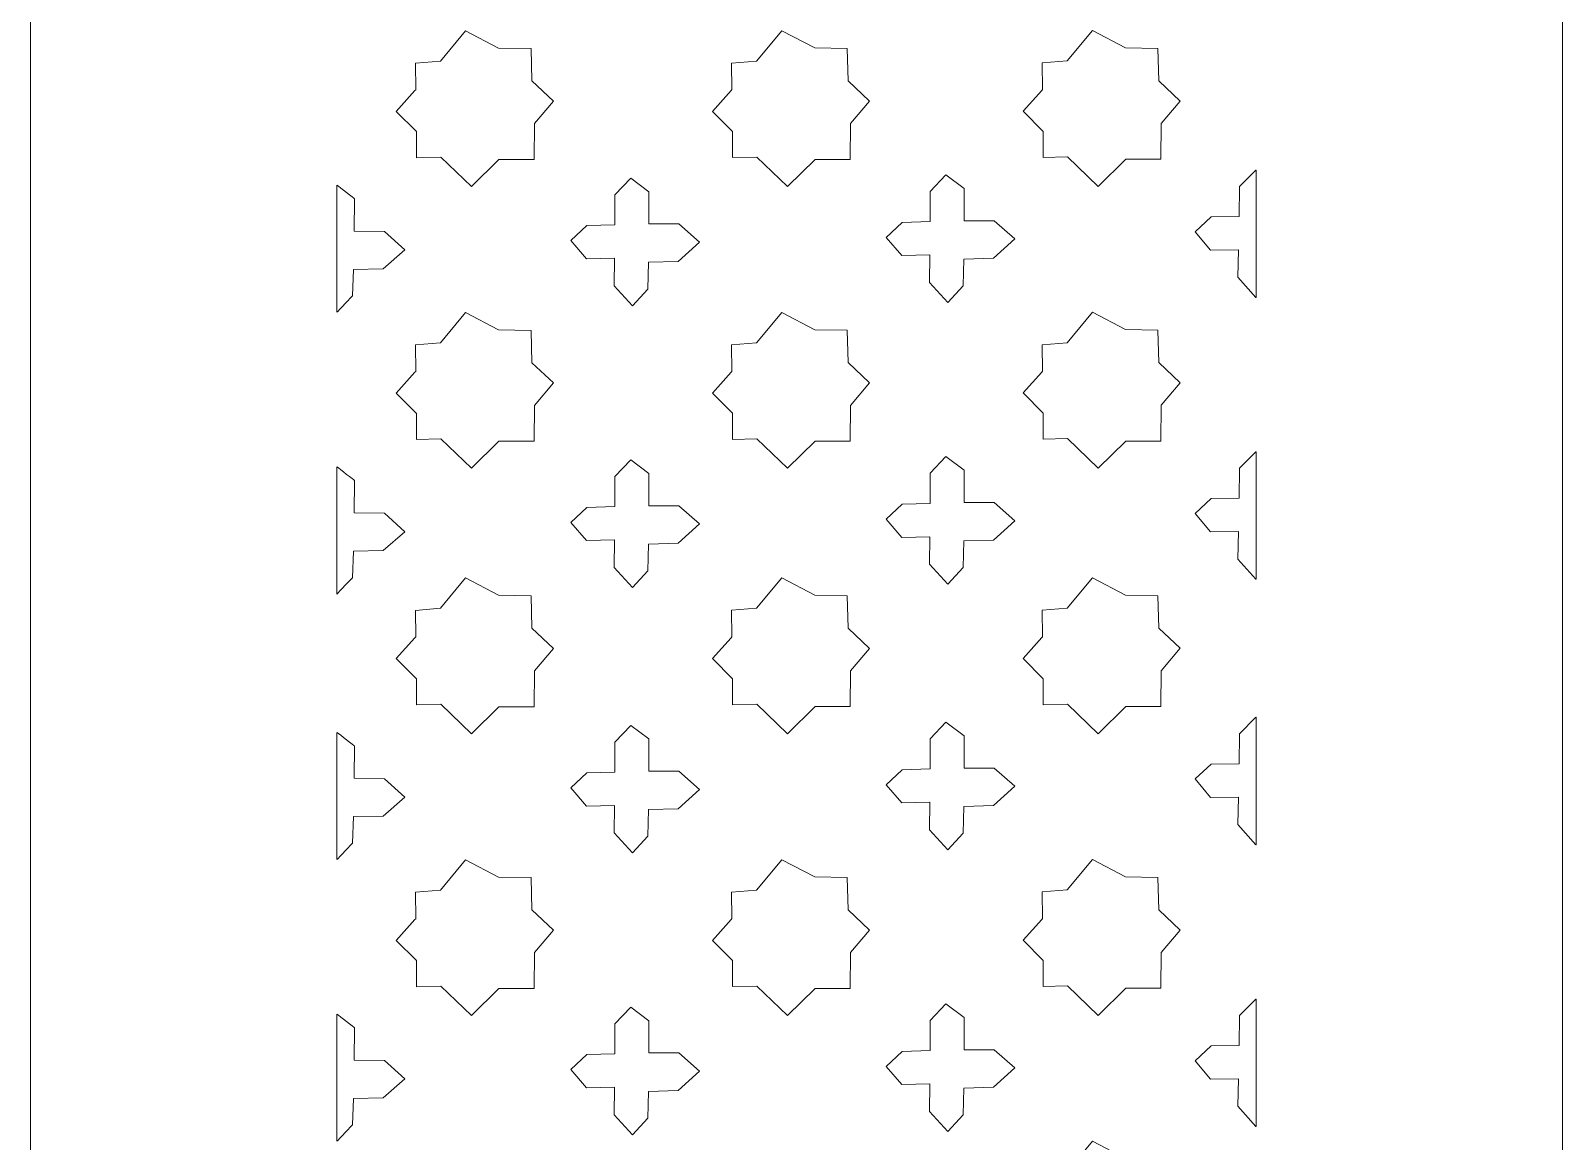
# Model space of a CAD drawing. Header units: millimetres. Extents: x -4097 to -2704, y 515 to 1715.
# Drawn here: x -3255.3 to -3055.3, y 838.1 to 983.1 of the extents above; entities that cross this region are included whole.
import ezdxf

# ---------------------------------------------------------------- set-up
doc = ezdxf.new("R2010")
doc.units = ezdxf.units.MM
doc.header["$MEASUREMENT"] = 0
doc.layers.add('Katman 1', color=7, linetype='Continuous')

msp = doc.modelspace()

# ---------------------------------------------------------------- linework, layer by layer
at = {"layer": 'Katman 1', "color": 250, "lineweight": 20}
for points in [[(-3255.2674, 534.0834), (-3255.2674, 534.0834), (-3255.2674, 1696.2782), (-3255.2674, 1696.2782)], [(-3055.2674, 1602.5761), (-3055.2674, 1602.5761), (-3055.2674, 627.7855), (-3055.2674, 627.7855)], [(-3095.2674, 948.2989), (-3095.2674, 955.7624), (-3095.2674, 961.4685), (-3095.2674, 964.9058)], [(-3215.267, 962.9585), (-3215.267, 959.1195), (-3215.267, 953.4521), (-3215.267, 946.3485)], [(-3095.2674, 911.5024), (-3095.2674, 918.966), (-3095.2674, 924.672), (-3095.2674, 928.1092)], [(-3215.267, 926.1621), (-3215.267, 922.3231), (-3215.267, 916.6556), (-3215.267, 909.5519)], [(-3095.2674, 876.8254), (-3095.2674, 884.2889), (-3095.2674, 889.995), (-3095.2674, 893.4323)], [(-3215.267, 891.4851), (-3215.267, 887.646), (-3215.267, 881.9786), (-3215.267, 874.8749)], [(-3095.2674, 840.029), (-3095.2674, 847.4925), (-3095.2674, 853.1985), (-3095.2674, 856.6357)], [(-3215.267, 854.6885), (-3215.267, 850.8494), (-3215.267, 845.1821), (-3215.267, 838.0784)]]:
    msp.add_open_spline(points, degree=3, dxfattribs=at)
for points, knots in [([(-3201.7243, 966.628), (-3201.7243, 966.628), (-3204.9032, 966.5428), (-3204.9032, 966.5428), (-3204.9032, 966.5428), (-3204.9032, 969.9513), (-3204.9032, 969.9513), (-3204.9032, 969.9513), (-3207.521, 972.593), (-3207.521, 972.593), (-3207.521, 972.593), (-3205.0902, 975.3198), (-3205.0902, 975.3198), (-3205.0902, 975.3198), (-3204.9843, 975.4267), (-3204.9843, 975.4267), (-3204.9843, 975.4267), (-3205.0264, 978.8985), (-3205.0264, 978.8985), (-3205.0264, 978.8985), (-3201.7521, 979.1638), (-3201.7521, 979.1638), (-3201.7521, 979.1638), (-3198.4692, 983.128), (-3198.4692, 983.128), (-3198.4692, 983.128), (-3194.1681, 980.8664), (-3194.1681, 980.8664), (-3194.1681, 980.8664), (-3189.9223, 980.791), (-3189.9223, 980.791), (-3189.9223, 980.791), (-3189.8119, 976.5695), (-3189.8119, 976.5695), (-3189.8119, 976.5695), (-3186.9997, 973.931), (-3186.9997, 973.931), (-3186.9997, 973.931), (-3189.4812, 970.9909), (-3189.4812, 970.9909), (-3189.4812, 970.9909), (-3189.5363, 966.317), (-3189.5363, 966.317), (-3189.5363, 966.317), (-3194.1131, 966.317), (-3194.1131, 966.317), (-3194.1131, 966.317), (-3197.6972, 962.7739), (-3197.6972, 962.7739), (-3197.6972, 962.7739), (-3201.7243, 966.628), (-3201.7243, 966.628)], [0, 0, 0, 0, 0.05882353, 0.05882353, 0.05882353, 0.11764706, 0.11764706, 0.11764706, 0.17647059, 0.17647059, 0.17647059, 0.23529412, 0.23529412, 0.23529412, 0.29411765, 0.29411765, 0.29411765, 0.35294118, 0.35294118, 0.35294118, 0.41176471, 0.41176471, 0.41176471, 0.47058824, 0.47058824, 0.47058824, 0.52941176, 0.52941176, 0.52941176, 0.58823529, 0.58823529, 0.58823529, 0.64705882, 0.64705882, 0.64705882, 0.70588235, 0.70588235, 0.70588235, 0.76470588, 0.76470588, 0.76470588, 0.82352941, 0.82352941, 0.82352941, 0.88235294, 0.88235294, 0.88235294, 0.94117647, 0.94117647, 0.94117647, 1, 1, 1, 1]), ([(-3160.4484, 966.6333), (-3160.4484, 966.6333), (-3163.6273, 966.5481), (-3163.6273, 966.5481), (-3163.6273, 966.5481), (-3163.6273, 969.9567), (-3163.6273, 969.9567), (-3163.6273, 969.9567), (-3166.2451, 972.5983), (-3166.2451, 972.5983), (-3166.2451, 972.5983), (-3163.8142, 975.325), (-3163.8142, 975.325), (-3163.8142, 975.325), (-3163.7085, 975.432), (-3163.7085, 975.432), (-3163.7085, 975.432), (-3163.7503, 978.9039), (-3163.7503, 978.9039), (-3163.7503, 978.9039), (-3160.4763, 979.1692), (-3160.4763, 979.1692), (-3160.4763, 979.1692), (-3157.1932, 983.1334), (-3157.1932, 983.1334), (-3157.1932, 983.1334), (-3152.8922, 980.8718), (-3152.8922, 980.8718), (-3152.8922, 980.8718), (-3148.6464, 980.7963), (-3148.6464, 980.7963), (-3148.6464, 980.7963), (-3148.536, 976.5747), (-3148.536, 976.5747), (-3148.536, 976.5747), (-3145.7238, 973.9364), (-3145.7238, 973.9364), (-3145.7238, 973.9364), (-3148.2052, 970.9962), (-3148.2052, 970.9962), (-3148.2052, 970.9962), (-3148.2603, 966.3224), (-3148.2603, 966.3224), (-3148.2603, 966.3224), (-3152.8371, 966.3224), (-3152.8371, 966.3224), (-3152.8371, 966.3224), (-3156.4214, 962.7792), (-3156.4214, 962.7792), (-3156.4214, 962.7792), (-3160.4484, 966.6333), (-3160.4484, 966.6333)], [0, 0, 0, 0, 0.05882353, 0.05882353, 0.05882353, 0.11764706, 0.11764706, 0.11764706, 0.17647059, 0.17647059, 0.17647059, 0.23529412, 0.23529412, 0.23529412, 0.29411765, 0.29411765, 0.29411765, 0.35294118, 0.35294118, 0.35294118, 0.41176471, 0.41176471, 0.41176471, 0.47058824, 0.47058824, 0.47058824, 0.52941176, 0.52941176, 0.52941176, 0.58823529, 0.58823529, 0.58823529, 0.64705882, 0.64705882, 0.64705882, 0.70588235, 0.70588235, 0.70588235, 0.76470588, 0.76470588, 0.76470588, 0.82352941, 0.82352941, 0.82352941, 0.88235294, 0.88235294, 0.88235294, 0.94117647, 0.94117647, 0.94117647, 1, 1, 1, 1]), ([(-3119.8857, 966.645), (-3119.8857, 966.645), (-3123.0646, 966.5597), (-3123.0646, 966.5597), (-3123.0646, 966.5597), (-3123.0646, 969.9684), (-3123.0646, 969.9684), (-3123.0646, 969.9684), (-3125.6824, 972.6099), (-3125.6824, 972.6099), (-3125.6824, 972.6099), (-3123.2516, 975.3367), (-3123.2516, 975.3367), (-3123.2516, 975.3367), (-3123.1457, 975.4436), (-3123.1457, 975.4436), (-3123.1457, 975.4436), (-3123.1877, 978.9156), (-3123.1877, 978.9156), (-3123.1877, 978.9156), (-3119.9137, 979.1808), (-3119.9137, 979.1808), (-3119.9137, 979.1808), (-3116.6307, 983.1449), (-3116.6307, 983.1449), (-3116.6307, 983.1449), (-3112.3295, 980.8834), (-3112.3295, 980.8834), (-3112.3295, 980.8834), (-3108.0836, 980.808), (-3108.0836, 980.808), (-3108.0836, 980.808), (-3107.9734, 976.5864), (-3107.9734, 976.5864), (-3107.9734, 976.5864), (-3105.1611, 973.948), (-3105.1611, 973.948), (-3105.1611, 973.948), (-3107.6425, 971.0079), (-3107.6425, 971.0079), (-3107.6425, 971.0079), (-3107.6977, 966.334), (-3107.6977, 966.334), (-3107.6977, 966.334), (-3112.2746, 966.334), (-3112.2746, 966.334), (-3112.2746, 966.334), (-3115.8586, 962.7909), (-3115.8586, 962.7909), (-3115.8586, 962.7909), (-3119.8857, 966.645), (-3119.8857, 966.645)], [0, 0, 0, 0, 0.05882353, 0.05882353, 0.05882353, 0.11764706, 0.11764706, 0.11764706, 0.17647059, 0.17647059, 0.17647059, 0.23529412, 0.23529412, 0.23529412, 0.29411765, 0.29411765, 0.29411765, 0.35294118, 0.35294118, 0.35294118, 0.41176471, 0.41176471, 0.41176471, 0.47058824, 0.47058824, 0.47058824, 0.52941176, 0.52941176, 0.52941176, 0.58823529, 0.58823529, 0.58823529, 0.64705882, 0.64705882, 0.64705882, 0.70588235, 0.70588235, 0.70588235, 0.76470588, 0.76470588, 0.76470588, 0.82352941, 0.82352941, 0.82352941, 0.88235294, 0.88235294, 0.88235294, 0.94117647, 0.94117647, 0.94117647, 1, 1, 1, 1]), ([(-3135.4992, 947.6408), (-3135.4992, 947.6408), (-3137.9051, 950.2531), (-3137.9051, 950.2531), (-3137.9051, 950.2531), (-3137.8427, 953.8425), (-3137.8427, 953.8425), (-3137.8427, 953.8425), (-3141.5051, 953.7534), (-3141.5051, 953.7534), (-3141.5051, 953.7534), (-3143.5465, 956.1309), (-3143.5465, 956.1309), (-3143.5465, 956.1309), (-3141.4725, 958.0901), (-3141.4725, 958.0901), (-3141.4725, 958.0901), (-3137.8222, 958.1989), (-3137.8222, 958.1989), (-3137.8222, 958.1989), (-3137.8222, 962.1173), (-3137.8222, 962.1173), (-3137.8222, 962.1173), (-3135.7481, 964.2943), (-3135.7481, 964.2943), (-3135.7481, 964.2943), (-3133.3918, 962.5233), (-3133.3918, 962.5233), (-3133.3918, 962.5233), (-3133.3918, 958.3077), (-3133.3918, 958.3077), (-3133.3918, 958.3077), (-3129.4443, 958.3077), (-3129.4443, 958.3077), (-3129.4443, 958.3077), (-3126.7564, 955.9263), (-3126.7564, 955.9263), (-3126.7564, 955.9263), (-3129.526, 953.4096), (-3129.526, 953.4096), (-3129.526, 953.4096), (-3133.4251, 953.3008), (-3133.4251, 953.3008), (-3133.4251, 953.3008), (-3133.5081, 949.8177), (-3133.5081, 949.8177), (-3133.5081, 949.8177), (-3135.4992, 947.6408), (-3135.4992, 947.6408)], [0, 0, 0, 0, 0.0625, 0.0625, 0.0625, 0.125, 0.125, 0.125, 0.1875, 0.1875, 0.1875, 0.25, 0.25, 0.25, 0.3125, 0.3125, 0.3125, 0.375, 0.375, 0.375, 0.4375, 0.4375, 0.4375, 0.5, 0.5, 0.5, 0.5625, 0.5625, 0.5625, 0.625, 0.625, 0.625, 0.6875, 0.6875, 0.6875, 0.75, 0.75, 0.75, 0.8125, 0.8125, 0.8125, 0.875, 0.875, 0.875, 0.9375, 0.9375, 0.9375, 1, 1, 1, 1]), ([(-3095.2674, 948.2989), (-3095.2791, 948.2866), (-3095.2853, 948.28), (-3095.2853, 948.28), (-3095.2853, 948.28), (-3097.655, 950.9245), (-3097.655, 950.9245), (-3097.655, 950.9245), (-3097.5434, 954.5127), (-3097.5434, 954.5127), (-3097.5434, 954.5127), (-3101.2067, 954.4732), (-3101.2067, 954.4732), (-3101.2067, 954.4732), (-3103.2152, 956.8779), (-3103.2152, 956.8779), (-3103.2152, 956.8779), (-3101.1144, 958.8089), (-3101.1144, 958.8089), (-3101.1144, 958.8089), (-3097.463, 958.8683), (-3097.463, 958.8683), (-3097.463, 958.8683), (-3097.4091, 962.7864), (-3097.4091, 962.7864), (-3097.4091, 962.7864), (-3095.3054, 964.9351), (-3095.3054, 964.9351), (-3095.3054, 964.9351), (-3095.292, 964.9247), (-3095.2674, 964.9058)], [0, 0, 0, 0, 0.1, 0.1, 0.1, 0.2, 0.2, 0.2, 0.3, 0.3, 0.3, 0.4, 0.4, 0.4, 0.5, 0.5, 0.5, 0.6, 0.6, 0.6, 0.7, 0.7, 0.7, 0.8, 0.8, 0.8, 0.9, 0.9, 0.9, 1, 1, 1, 1]), ([(-3215.267, 962.9585), (-3214.972, 962.7306), (-3212.9715, 961.1839), (-3212.9715, 961.1839), (-3212.9715, 961.1839), (-3213.0293, 956.9688), (-3213.0293, 956.9688), (-3213.0293, 956.9688), (-3209.0822, 956.9154), (-3209.0822, 956.9154), (-3209.0822, 956.9154), (-3206.4273, 954.4977), (-3206.4273, 954.4977), (-3206.4273, 954.4977), (-3209.2312, 952.0189), (-3209.2312, 952.0189), (-3209.2312, 952.0189), (-3213.1316, 951.9627), (-3213.1316, 951.9627), (-3213.1316, 951.9627), (-3213.2624, 948.4812), (-3213.2624, 948.4812), (-3213.2624, 948.4812), (-3215.0764, 946.5515), (-3215.267, 946.3485)], [0, 0, 0, 0, 0.125, 0.125, 0.125, 0.25, 0.25, 0.25, 0.375, 0.375, 0.375, 0.5, 0.5, 0.5, 0.625, 0.625, 0.625, 0.75, 0.75, 0.75, 0.875, 0.875, 0.875, 1, 1, 1, 1]), ([(-3176.6703, 947.2179), (-3176.6703, 947.2179), (-3179.0761, 949.8302), (-3179.0761, 949.8302), (-3179.0761, 949.8302), (-3179.0138, 953.4196), (-3179.0138, 953.4196), (-3179.0138, 953.4196), (-3182.676, 953.3306), (-3182.676, 953.3306), (-3182.676, 953.3306), (-3184.7176, 955.7079), (-3184.7176, 955.7079), (-3184.7176, 955.7079), (-3182.6434, 957.6671), (-3182.6434, 957.6671), (-3182.6434, 957.6671), (-3178.9932, 957.7759), (-3178.9932, 957.7759), (-3178.9932, 957.7759), (-3178.9932, 961.6944), (-3178.9932, 961.6944), (-3178.9932, 961.6944), (-3176.9191, 963.8713), (-3176.9191, 963.8713), (-3176.9191, 963.8713), (-3174.5628, 962.1004), (-3174.5628, 962.1004), (-3174.5628, 962.1004), (-3174.5628, 957.8849), (-3174.5628, 957.8849), (-3174.5628, 957.8849), (-3170.6153, 957.8849), (-3170.6153, 957.8849), (-3170.6153, 957.8849), (-3167.9274, 955.5033), (-3167.9274, 955.5033), (-3167.9274, 955.5033), (-3170.697, 952.9868), (-3170.697, 952.9868), (-3170.697, 952.9868), (-3174.5962, 952.8779), (-3174.5962, 952.8779), (-3174.5962, 952.8779), (-3174.6792, 949.3949), (-3174.6792, 949.3949), (-3174.6792, 949.3949), (-3176.6703, 947.2179), (-3176.6703, 947.2179)], [0, 0, 0, 0, 0.0625, 0.0625, 0.0625, 0.125, 0.125, 0.125, 0.1875, 0.1875, 0.1875, 0.25, 0.25, 0.25, 0.3125, 0.3125, 0.3125, 0.375, 0.375, 0.375, 0.4375, 0.4375, 0.4375, 0.5, 0.5, 0.5, 0.5625, 0.5625, 0.5625, 0.625, 0.625, 0.625, 0.6875, 0.6875, 0.6875, 0.75, 0.75, 0.75, 0.8125, 0.8125, 0.8125, 0.875, 0.875, 0.875, 0.9375, 0.9375, 0.9375, 1, 1, 1, 1]), ([(-3201.7243, 929.8315), (-3201.7243, 929.8315), (-3204.9032, 929.7462), (-3204.9032, 929.7462), (-3204.9032, 929.7462), (-3204.9032, 933.1548), (-3204.9032, 933.1548), (-3204.9032, 933.1548), (-3207.521, 935.7965), (-3207.521, 935.7965), (-3207.521, 935.7965), (-3205.0902, 938.5234), (-3205.0902, 938.5234), (-3205.0902, 938.5234), (-3204.9843, 938.6302), (-3204.9843, 938.6302), (-3204.9843, 938.6302), (-3205.0264, 942.102), (-3205.0264, 942.102), (-3205.0264, 942.102), (-3201.7521, 942.3674), (-3201.7521, 942.3674), (-3201.7521, 942.3674), (-3198.4692, 946.3315), (-3198.4692, 946.3315), (-3198.4692, 946.3315), (-3194.1681, 944.0699), (-3194.1681, 944.0699), (-3194.1681, 944.0699), (-3189.9223, 943.9945), (-3189.9223, 943.9945), (-3189.9223, 943.9945), (-3189.8119, 939.773), (-3189.8119, 939.773), (-3189.8119, 939.773), (-3186.9997, 937.1344), (-3186.9997, 937.1344), (-3186.9997, 937.1344), (-3189.4812, 934.1945), (-3189.4812, 934.1945), (-3189.4812, 934.1945), (-3189.5363, 929.5204), (-3189.5363, 929.5204), (-3189.5363, 929.5204), (-3194.1131, 929.5204), (-3194.1131, 929.5204), (-3194.1131, 929.5204), (-3197.6972, 925.9774), (-3197.6972, 925.9774), (-3197.6972, 925.9774), (-3201.7243, 929.8315), (-3201.7243, 929.8315)], [0, 0, 0, 0, 0.05882353, 0.05882353, 0.05882353, 0.11764706, 0.11764706, 0.11764706, 0.17647059, 0.17647059, 0.17647059, 0.23529412, 0.23529412, 0.23529412, 0.29411765, 0.29411765, 0.29411765, 0.35294118, 0.35294118, 0.35294118, 0.41176471, 0.41176471, 0.41176471, 0.47058824, 0.47058824, 0.47058824, 0.52941176, 0.52941176, 0.52941176, 0.58823529, 0.58823529, 0.58823529, 0.64705882, 0.64705882, 0.64705882, 0.70588235, 0.70588235, 0.70588235, 0.76470588, 0.76470588, 0.76470588, 0.82352941, 0.82352941, 0.82352941, 0.88235294, 0.88235294, 0.88235294, 0.94117647, 0.94117647, 0.94117647, 1, 1, 1, 1]), ([(-3160.4484, 929.8368), (-3160.4484, 929.8368), (-3163.6273, 929.7515), (-3163.6273, 929.7515), (-3163.6273, 929.7515), (-3163.6273, 933.1602), (-3163.6273, 933.1602), (-3163.6273, 933.1602), (-3166.2451, 935.8018), (-3166.2451, 935.8018), (-3166.2451, 935.8018), (-3163.8142, 938.5285), (-3163.8142, 938.5285), (-3163.8142, 938.5285), (-3163.7085, 938.6355), (-3163.7085, 938.6355), (-3163.7085, 938.6355), (-3163.7503, 942.1074), (-3163.7503, 942.1074), (-3163.7503, 942.1074), (-3160.4763, 942.3728), (-3160.4763, 942.3728), (-3160.4763, 942.3728), (-3157.1932, 946.3369), (-3157.1932, 946.3369), (-3157.1932, 946.3369), (-3152.8922, 944.0753), (-3152.8922, 944.0753), (-3152.8922, 944.0753), (-3148.6464, 943.9999), (-3148.6464, 943.9999), (-3148.6464, 943.9999), (-3148.536, 939.7782), (-3148.536, 939.7782), (-3148.536, 939.7782), (-3145.7238, 937.1398), (-3145.7238, 937.1398), (-3145.7238, 937.1398), (-3148.2052, 934.1998), (-3148.2052, 934.1998), (-3148.2052, 934.1998), (-3148.2603, 929.5258), (-3148.2603, 929.5258), (-3148.2603, 929.5258), (-3152.8371, 929.5258), (-3152.8371, 929.5258), (-3152.8371, 929.5258), (-3156.4214, 925.9827), (-3156.4214, 925.9827), (-3156.4214, 925.9827), (-3160.4484, 929.8368), (-3160.4484, 929.8368)], [0, 0, 0, 0, 0.05882353, 0.05882353, 0.05882353, 0.11764706, 0.11764706, 0.11764706, 0.17647059, 0.17647059, 0.17647059, 0.23529412, 0.23529412, 0.23529412, 0.29411765, 0.29411765, 0.29411765, 0.35294118, 0.35294118, 0.35294118, 0.41176471, 0.41176471, 0.41176471, 0.47058824, 0.47058824, 0.47058824, 0.52941176, 0.52941176, 0.52941176, 0.58823529, 0.58823529, 0.58823529, 0.64705882, 0.64705882, 0.64705882, 0.70588235, 0.70588235, 0.70588235, 0.76470588, 0.76470588, 0.76470588, 0.82352941, 0.82352941, 0.82352941, 0.88235294, 0.88235294, 0.88235294, 0.94117647, 0.94117647, 0.94117647, 1, 1, 1, 1]), ([(-3119.8857, 929.8484), (-3119.8857, 929.8484), (-3123.0646, 929.7631), (-3123.0646, 929.7631), (-3123.0646, 929.7631), (-3123.0646, 933.1719), (-3123.0646, 933.1719), (-3123.0646, 933.1719), (-3125.6824, 935.8133), (-3125.6824, 935.8133), (-3125.6824, 935.8133), (-3123.2516, 938.5402), (-3123.2516, 938.5402), (-3123.2516, 938.5402), (-3123.1457, 938.6472), (-3123.1457, 938.6472), (-3123.1457, 938.6472), (-3123.1877, 942.1191), (-3123.1877, 942.1191), (-3123.1877, 942.1191), (-3119.9137, 942.3843), (-3119.9137, 942.3843), (-3119.9137, 942.3843), (-3116.6307, 946.3485), (-3116.6307, 946.3485), (-3116.6307, 946.3485), (-3112.3295, 944.0869), (-3112.3295, 944.0869), (-3112.3295, 944.0869), (-3108.0836, 944.0116), (-3108.0836, 944.0116), (-3108.0836, 944.0116), (-3107.9734, 939.7899), (-3107.9734, 939.7899), (-3107.9734, 939.7899), (-3105.1611, 937.1514), (-3105.1611, 937.1514), (-3105.1611, 937.1514), (-3107.6425, 934.2114), (-3107.6425, 934.2114), (-3107.6425, 934.2114), (-3107.6977, 929.5375), (-3107.6977, 929.5375), (-3107.6977, 929.5375), (-3112.2746, 929.5375), (-3112.2746, 929.5375), (-3112.2746, 929.5375), (-3115.8586, 925.9943), (-3115.8586, 925.9943), (-3115.8586, 925.9943), (-3119.8857, 929.8484), (-3119.8857, 929.8484)], [0, 0, 0, 0, 0.05882353, 0.05882353, 0.05882353, 0.11764706, 0.11764706, 0.11764706, 0.17647059, 0.17647059, 0.17647059, 0.23529412, 0.23529412, 0.23529412, 0.29411765, 0.29411765, 0.29411765, 0.35294118, 0.35294118, 0.35294118, 0.41176471, 0.41176471, 0.41176471, 0.47058824, 0.47058824, 0.47058824, 0.52941176, 0.52941176, 0.52941176, 0.58823529, 0.58823529, 0.58823529, 0.64705882, 0.64705882, 0.64705882, 0.70588235, 0.70588235, 0.70588235, 0.76470588, 0.76470588, 0.76470588, 0.82352941, 0.82352941, 0.82352941, 0.88235294, 0.88235294, 0.88235294, 0.94117647, 0.94117647, 0.94117647, 1, 1, 1, 1]), ([(-3095.2674, 911.5024), (-3095.2791, 911.49), (-3095.2853, 911.4834), (-3095.2853, 911.4834), (-3095.2853, 911.4834), (-3097.655, 914.1279), (-3097.655, 914.1279), (-3097.655, 914.1279), (-3097.5434, 917.7162), (-3097.5434, 917.7162), (-3097.5434, 917.7162), (-3101.2067, 917.6766), (-3101.2067, 917.6766), (-3101.2067, 917.6766), (-3103.2152, 920.0812), (-3103.2152, 920.0812), (-3103.2152, 920.0812), (-3101.1144, 922.0123), (-3101.1144, 922.0123), (-3101.1144, 922.0123), (-3097.463, 922.0718), (-3097.463, 922.0718), (-3097.463, 922.0718), (-3097.4091, 925.9898), (-3097.4091, 925.9898), (-3097.4091, 925.9898), (-3095.3054, 928.1387), (-3095.3054, 928.1387), (-3095.3054, 928.1387), (-3095.292, 928.1282), (-3095.2674, 928.1092)], [0, 0, 0, 0, 0.1, 0.1, 0.1, 0.2, 0.2, 0.2, 0.3, 0.3, 0.3, 0.4, 0.4, 0.4, 0.5, 0.5, 0.5, 0.6, 0.6, 0.6, 0.7, 0.7, 0.7, 0.8, 0.8, 0.8, 0.9, 0.9, 0.9, 1, 1, 1, 1]), ([(-3215.267, 926.1621), (-3214.972, 925.9341), (-3212.9715, 924.3874), (-3212.9715, 924.3874), (-3212.9715, 924.3874), (-3213.0293, 920.1722), (-3213.0293, 920.1722), (-3213.0293, 920.1722), (-3209.0822, 920.1188), (-3209.0822, 920.1188), (-3209.0822, 920.1188), (-3206.4273, 917.7012), (-3206.4273, 917.7012), (-3206.4273, 917.7012), (-3209.2312, 915.2224), (-3209.2312, 915.2224), (-3209.2312, 915.2224), (-3213.1316, 915.1662), (-3213.1316, 915.1662), (-3213.1316, 915.1662), (-3213.2624, 911.6846), (-3213.2624, 911.6846), (-3213.2624, 911.6846), (-3215.0764, 909.7549), (-3215.267, 909.5519)], [0, 0, 0, 0, 0.125, 0.125, 0.125, 0.25, 0.25, 0.25, 0.375, 0.375, 0.375, 0.5, 0.5, 0.5, 0.625, 0.625, 0.625, 0.75, 0.75, 0.75, 0.875, 0.875, 0.875, 1, 1, 1, 1]), ([(-3176.6703, 910.4215), (-3176.6703, 910.4215), (-3179.0761, 913.0337), (-3179.0761, 913.0337), (-3179.0761, 913.0337), (-3179.0138, 916.6232), (-3179.0138, 916.6232), (-3179.0138, 916.6232), (-3182.676, 916.5342), (-3182.676, 916.5342), (-3182.676, 916.5342), (-3184.7176, 918.9114), (-3184.7176, 918.9114), (-3184.7176, 918.9114), (-3182.6434, 920.8706), (-3182.6434, 920.8706), (-3182.6434, 920.8706), (-3178.9932, 920.9794), (-3178.9932, 920.9794), (-3178.9932, 920.9794), (-3178.9932, 924.898), (-3178.9932, 924.898), (-3178.9932, 924.898), (-3176.9191, 927.0747), (-3176.9191, 927.0747), (-3176.9191, 927.0747), (-3174.5628, 925.3038), (-3174.5628, 925.3038), (-3174.5628, 925.3038), (-3174.5628, 921.0884), (-3174.5628, 921.0884), (-3174.5628, 921.0884), (-3170.6153, 921.0884), (-3170.6153, 921.0884), (-3170.6153, 921.0884), (-3167.9274, 918.7069), (-3167.9274, 918.7069), (-3167.9274, 918.7069), (-3170.697, 916.1902), (-3170.697, 916.1902), (-3170.697, 916.1902), (-3174.5962, 916.0813), (-3174.5962, 916.0813), (-3174.5962, 916.0813), (-3174.6792, 912.5985), (-3174.6792, 912.5985), (-3174.6792, 912.5985), (-3176.6703, 910.4215), (-3176.6703, 910.4215)], [0, 0, 0, 0, 0.0625, 0.0625, 0.0625, 0.125, 0.125, 0.125, 0.1875, 0.1875, 0.1875, 0.25, 0.25, 0.25, 0.3125, 0.3125, 0.3125, 0.375, 0.375, 0.375, 0.4375, 0.4375, 0.4375, 0.5, 0.5, 0.5, 0.5625, 0.5625, 0.5625, 0.625, 0.625, 0.625, 0.6875, 0.6875, 0.6875, 0.75, 0.75, 0.75, 0.8125, 0.8125, 0.8125, 0.875, 0.875, 0.875, 0.9375, 0.9375, 0.9375, 1, 1, 1, 1]), ([(-3135.4992, 910.8444), (-3135.4992, 910.8444), (-3137.9051, 913.4565), (-3137.9051, 913.4565), (-3137.9051, 913.4565), (-3137.8427, 917.0461), (-3137.8427, 917.0461), (-3137.8427, 917.0461), (-3141.5051, 916.957), (-3141.5051, 916.957), (-3141.5051, 916.957), (-3143.5465, 919.3343), (-3143.5465, 919.3343), (-3143.5465, 919.3343), (-3141.4725, 921.2935), (-3141.4725, 921.2935), (-3141.4725, 921.2935), (-3137.8222, 921.4023), (-3137.8222, 921.4023), (-3137.8222, 921.4023), (-3137.8222, 925.3208), (-3137.8222, 925.3208), (-3137.8222, 925.3208), (-3135.7481, 927.4977), (-3135.7481, 927.4977), (-3135.7481, 927.4977), (-3133.3918, 925.7267), (-3133.3918, 925.7267), (-3133.3918, 925.7267), (-3133.3918, 921.5112), (-3133.3918, 921.5112), (-3133.3918, 921.5112), (-3129.4443, 921.5112), (-3129.4443, 921.5112), (-3129.4443, 921.5112), (-3126.7564, 919.1297), (-3126.7564, 919.1297), (-3126.7564, 919.1297), (-3129.526, 916.6131), (-3129.526, 916.6131), (-3129.526, 916.6131), (-3133.4251, 916.5043), (-3133.4251, 916.5043), (-3133.4251, 916.5043), (-3133.5081, 913.0213), (-3133.5081, 913.0213), (-3133.5081, 913.0213), (-3135.4992, 910.8444), (-3135.4992, 910.8444)], [0, 0, 0, 0, 0.0625, 0.0625, 0.0625, 0.125, 0.125, 0.125, 0.1875, 0.1875, 0.1875, 0.25, 0.25, 0.25, 0.3125, 0.3125, 0.3125, 0.375, 0.375, 0.375, 0.4375, 0.4375, 0.4375, 0.5, 0.5, 0.5, 0.5625, 0.5625, 0.5625, 0.625, 0.625, 0.625, 0.6875, 0.6875, 0.6875, 0.75, 0.75, 0.75, 0.8125, 0.8125, 0.8125, 0.875, 0.875, 0.875, 0.9375, 0.9375, 0.9375, 1, 1, 1, 1]), ([(-3201.7243, 895.1545), (-3201.7243, 895.1545), (-3204.9032, 895.0693), (-3204.9032, 895.0693), (-3204.9032, 895.0693), (-3204.9032, 898.4778), (-3204.9032, 898.4778), (-3204.9032, 898.4778), (-3207.521, 901.1195), (-3207.521, 901.1195), (-3207.521, 901.1195), (-3205.0902, 903.8463), (-3205.0902, 903.8463), (-3205.0902, 903.8463), (-3204.9843, 903.9532), (-3204.9843, 903.9532), (-3204.9843, 903.9532), (-3205.0264, 907.4251), (-3205.0264, 907.4251), (-3205.0264, 907.4251), (-3201.7521, 907.6903), (-3201.7521, 907.6903), (-3201.7521, 907.6903), (-3198.4692, 911.6545), (-3198.4692, 911.6545), (-3198.4692, 911.6545), (-3194.1681, 909.3929), (-3194.1681, 909.3929), (-3194.1681, 909.3929), (-3189.9223, 909.3175), (-3189.9223, 909.3175), (-3189.9223, 909.3175), (-3189.8119, 905.096), (-3189.8119, 905.096), (-3189.8119, 905.096), (-3186.9997, 902.4573), (-3186.9997, 902.4573), (-3186.9997, 902.4573), (-3189.4812, 899.5174), (-3189.4812, 899.5174), (-3189.4812, 899.5174), (-3189.5363, 894.8436), (-3189.5363, 894.8436), (-3189.5363, 894.8436), (-3194.1131, 894.8436), (-3194.1131, 894.8436), (-3194.1131, 894.8436), (-3197.6972, 891.3005), (-3197.6972, 891.3005), (-3197.6972, 891.3005), (-3201.7243, 895.1545), (-3201.7243, 895.1545)], [0, 0, 0, 0, 0.05882353, 0.05882353, 0.05882353, 0.11764706, 0.11764706, 0.11764706, 0.17647059, 0.17647059, 0.17647059, 0.23529412, 0.23529412, 0.23529412, 0.29411765, 0.29411765, 0.29411765, 0.35294118, 0.35294118, 0.35294118, 0.41176471, 0.41176471, 0.41176471, 0.47058824, 0.47058824, 0.47058824, 0.52941176, 0.52941176, 0.52941176, 0.58823529, 0.58823529, 0.58823529, 0.64705882, 0.64705882, 0.64705882, 0.70588235, 0.70588235, 0.70588235, 0.76470588, 0.76470588, 0.76470588, 0.82352941, 0.82352941, 0.82352941, 0.88235294, 0.88235294, 0.88235294, 0.94117647, 0.94117647, 0.94117647, 1, 1, 1, 1]), ([(-3160.4484, 895.1598), (-3160.4484, 895.1598), (-3163.6273, 895.0746), (-3163.6273, 895.0746), (-3163.6273, 895.0746), (-3163.6273, 898.4831), (-3163.6273, 898.4831), (-3163.6273, 898.4831), (-3166.2451, 901.1248), (-3166.2451, 901.1248), (-3166.2451, 901.1248), (-3163.8142, 903.8516), (-3163.8142, 903.8516), (-3163.8142, 903.8516), (-3163.7085, 903.9585), (-3163.7085, 903.9585), (-3163.7085, 903.9585), (-3163.7503, 907.4304), (-3163.7503, 907.4304), (-3163.7503, 907.4304), (-3160.4763, 907.6957), (-3160.4763, 907.6957), (-3160.4763, 907.6957), (-3157.1932, 911.6599), (-3157.1932, 911.6599), (-3157.1932, 911.6599), (-3152.8922, 909.3983), (-3152.8922, 909.3983), (-3152.8922, 909.3983), (-3148.6464, 909.3228), (-3148.6464, 909.3228), (-3148.6464, 909.3228), (-3148.536, 905.1013), (-3148.536, 905.1013), (-3148.536, 905.1013), (-3145.7238, 902.4627), (-3145.7238, 902.4627), (-3145.7238, 902.4627), (-3148.2052, 899.5227), (-3148.2052, 899.5227), (-3148.2052, 899.5227), (-3148.2603, 894.8488), (-3148.2603, 894.8488), (-3148.2603, 894.8488), (-3152.8371, 894.8488), (-3152.8371, 894.8488), (-3152.8371, 894.8488), (-3156.4214, 891.3057), (-3156.4214, 891.3057), (-3156.4214, 891.3057), (-3160.4484, 895.1598), (-3160.4484, 895.1598)], [0, 0, 0, 0, 0.05882353, 0.05882353, 0.05882353, 0.11764706, 0.11764706, 0.11764706, 0.17647059, 0.17647059, 0.17647059, 0.23529412, 0.23529412, 0.23529412, 0.29411765, 0.29411765, 0.29411765, 0.35294118, 0.35294118, 0.35294118, 0.41176471, 0.41176471, 0.41176471, 0.47058824, 0.47058824, 0.47058824, 0.52941176, 0.52941176, 0.52941176, 0.58823529, 0.58823529, 0.58823529, 0.64705882, 0.64705882, 0.64705882, 0.70588235, 0.70588235, 0.70588235, 0.76470588, 0.76470588, 0.76470588, 0.82352941, 0.82352941, 0.82352941, 0.88235294, 0.88235294, 0.88235294, 0.94117647, 0.94117647, 0.94117647, 1, 1, 1, 1]), ([(-3119.8857, 895.1715), (-3119.8857, 895.1715), (-3123.0646, 895.0862), (-3123.0646, 895.0862), (-3123.0646, 895.0862), (-3123.0646, 898.4948), (-3123.0646, 898.4948), (-3123.0646, 898.4948), (-3125.6824, 901.1364), (-3125.6824, 901.1364), (-3125.6824, 901.1364), (-3123.2516, 903.8632), (-3123.2516, 903.8632), (-3123.2516, 903.8632), (-3123.1457, 903.9701), (-3123.1457, 903.9701), (-3123.1457, 903.9701), (-3123.1877, 907.442), (-3123.1877, 907.442), (-3123.1877, 907.442), (-3119.9137, 907.7073), (-3119.9137, 907.7073), (-3119.9137, 907.7073), (-3116.6307, 911.6714), (-3116.6307, 911.6714), (-3116.6307, 911.6714), (-3112.3295, 909.4099), (-3112.3295, 909.4099), (-3112.3295, 909.4099), (-3108.0836, 909.3345), (-3108.0836, 909.3345), (-3108.0836, 909.3345), (-3107.9734, 905.1129), (-3107.9734, 905.1129), (-3107.9734, 905.1129), (-3105.1611, 902.4744), (-3105.1611, 902.4744), (-3105.1611, 902.4744), (-3107.6425, 899.5344), (-3107.6425, 899.5344), (-3107.6425, 899.5344), (-3107.6977, 894.8605), (-3107.6977, 894.8605), (-3107.6977, 894.8605), (-3112.2746, 894.8605), (-3112.2746, 894.8605), (-3112.2746, 894.8605), (-3115.8586, 891.3174), (-3115.8586, 891.3174), (-3115.8586, 891.3174), (-3119.8857, 895.1715), (-3119.8857, 895.1715)], [0, 0, 0, 0, 0.05882353, 0.05882353, 0.05882353, 0.11764706, 0.11764706, 0.11764706, 0.17647059, 0.17647059, 0.17647059, 0.23529412, 0.23529412, 0.23529412, 0.29411765, 0.29411765, 0.29411765, 0.35294118, 0.35294118, 0.35294118, 0.41176471, 0.41176471, 0.41176471, 0.47058824, 0.47058824, 0.47058824, 0.52941176, 0.52941176, 0.52941176, 0.58823529, 0.58823529, 0.58823529, 0.64705882, 0.64705882, 0.64705882, 0.70588235, 0.70588235, 0.70588235, 0.76470588, 0.76470588, 0.76470588, 0.82352941, 0.82352941, 0.82352941, 0.88235294, 0.88235294, 0.88235294, 0.94117647, 0.94117647, 0.94117647, 1, 1, 1, 1]), ([(-3176.6703, 875.7444), (-3176.6703, 875.7444), (-3179.0761, 878.3567), (-3179.0761, 878.3567), (-3179.0761, 878.3567), (-3179.0138, 881.9461), (-3179.0138, 881.9461), (-3179.0138, 881.9461), (-3182.676, 881.8571), (-3182.676, 881.8571), (-3182.676, 881.8571), (-3184.7176, 884.2344), (-3184.7176, 884.2344), (-3184.7176, 884.2344), (-3182.6434, 886.1936), (-3182.6434, 886.1936), (-3182.6434, 886.1936), (-3178.9932, 886.3023), (-3178.9932, 886.3023), (-3178.9932, 886.3023), (-3178.9932, 890.2209), (-3178.9932, 890.2209), (-3178.9932, 890.2209), (-3176.9191, 892.3978), (-3176.9191, 892.3978), (-3176.9191, 892.3978), (-3174.5628, 890.6268), (-3174.5628, 890.6268), (-3174.5628, 890.6268), (-3174.5628, 886.4113), (-3174.5628, 886.4113), (-3174.5628, 886.4113), (-3170.6153, 886.4113), (-3170.6153, 886.4113), (-3170.6153, 886.4113), (-3167.9274, 884.0298), (-3167.9274, 884.0298), (-3167.9274, 884.0298), (-3170.697, 881.5132), (-3170.697, 881.5132), (-3170.697, 881.5132), (-3174.5962, 881.4045), (-3174.5962, 881.4045), (-3174.5962, 881.4045), (-3174.6792, 877.9214), (-3174.6792, 877.9214), (-3174.6792, 877.9214), (-3176.6703, 875.7444), (-3176.6703, 875.7444)], [0, 0, 0, 0, 0.0625, 0.0625, 0.0625, 0.125, 0.125, 0.125, 0.1875, 0.1875, 0.1875, 0.25, 0.25, 0.25, 0.3125, 0.3125, 0.3125, 0.375, 0.375, 0.375, 0.4375, 0.4375, 0.4375, 0.5, 0.5, 0.5, 0.5625, 0.5625, 0.5625, 0.625, 0.625, 0.625, 0.6875, 0.6875, 0.6875, 0.75, 0.75, 0.75, 0.8125, 0.8125, 0.8125, 0.875, 0.875, 0.875, 0.9375, 0.9375, 0.9375, 1, 1, 1, 1]), ([(-3135.4992, 876.1673), (-3135.4992, 876.1673), (-3137.9051, 878.7796), (-3137.9051, 878.7796), (-3137.9051, 878.7796), (-3137.8427, 882.369), (-3137.8427, 882.369), (-3137.8427, 882.369), (-3141.5051, 882.2799), (-3141.5051, 882.2799), (-3141.5051, 882.2799), (-3143.5465, 884.6573), (-3143.5465, 884.6573), (-3143.5465, 884.6573), (-3141.4725, 886.6165), (-3141.4725, 886.6165), (-3141.4725, 886.6165), (-3137.8222, 886.7252), (-3137.8222, 886.7252), (-3137.8222, 886.7252), (-3137.8222, 890.6437), (-3137.8222, 890.6437), (-3137.8222, 890.6437), (-3135.7481, 892.8208), (-3135.7481, 892.8208), (-3135.7481, 892.8208), (-3133.3918, 891.0497), (-3133.3918, 891.0497), (-3133.3918, 891.0497), (-3133.3918, 886.8342), (-3133.3918, 886.8342), (-3133.3918, 886.8342), (-3129.4443, 886.8342), (-3129.4443, 886.8342), (-3129.4443, 886.8342), (-3126.7564, 884.4527), (-3126.7564, 884.4527), (-3126.7564, 884.4527), (-3129.526, 881.936), (-3129.526, 881.936), (-3129.526, 881.936), (-3133.4251, 881.8273), (-3133.4251, 881.8273), (-3133.4251, 881.8273), (-3133.5081, 878.3442), (-3133.5081, 878.3442), (-3133.5081, 878.3442), (-3135.4992, 876.1673), (-3135.4992, 876.1673)], [0, 0, 0, 0, 0.0625, 0.0625, 0.0625, 0.125, 0.125, 0.125, 0.1875, 0.1875, 0.1875, 0.25, 0.25, 0.25, 0.3125, 0.3125, 0.3125, 0.375, 0.375, 0.375, 0.4375, 0.4375, 0.4375, 0.5, 0.5, 0.5, 0.5625, 0.5625, 0.5625, 0.625, 0.625, 0.625, 0.6875, 0.6875, 0.6875, 0.75, 0.75, 0.75, 0.8125, 0.8125, 0.8125, 0.875, 0.875, 0.875, 0.9375, 0.9375, 0.9375, 1, 1, 1, 1]), ([(-3095.2674, 876.8254), (-3095.2791, 876.813), (-3095.2853, 876.8064), (-3095.2853, 876.8064), (-3095.2853, 876.8064), (-3097.655, 879.451), (-3097.655, 879.451), (-3097.655, 879.451), (-3097.5434, 883.0392), (-3097.5434, 883.0392), (-3097.5434, 883.0392), (-3101.2067, 882.9997), (-3101.2067, 882.9997), (-3101.2067, 882.9997), (-3103.2152, 885.4044), (-3103.2152, 885.4044), (-3103.2152, 885.4044), (-3101.1144, 887.3353), (-3101.1144, 887.3353), (-3101.1144, 887.3353), (-3097.463, 887.3948), (-3097.463, 887.3948), (-3097.463, 887.3948), (-3097.4091, 891.3129), (-3097.4091, 891.3129), (-3097.4091, 891.3129), (-3095.3054, 893.4616), (-3095.3054, 893.4616), (-3095.3054, 893.4616), (-3095.292, 893.4512), (-3095.2674, 893.4323)], [0, 0, 0, 0, 0.1, 0.1, 0.1, 0.2, 0.2, 0.2, 0.3, 0.3, 0.3, 0.4, 0.4, 0.4, 0.5, 0.5, 0.5, 0.6, 0.6, 0.6, 0.7, 0.7, 0.7, 0.8, 0.8, 0.8, 0.9, 0.9, 0.9, 1, 1, 1, 1]), ([(-3215.267, 891.4851), (-3214.972, 891.2571), (-3212.9715, 889.7104), (-3212.9715, 889.7104), (-3212.9715, 889.7104), (-3213.0293, 885.4953), (-3213.0293, 885.4953), (-3213.0293, 885.4953), (-3209.0822, 885.4419), (-3209.0822, 885.4419), (-3209.0822, 885.4419), (-3206.4273, 883.0243), (-3206.4273, 883.0243), (-3206.4273, 883.0243), (-3209.2312, 880.5453), (-3209.2312, 880.5453), (-3209.2312, 880.5453), (-3213.1316, 880.4892), (-3213.1316, 880.4892), (-3213.1316, 880.4892), (-3213.2624, 877.0077), (-3213.2624, 877.0077), (-3213.2624, 877.0077), (-3215.0764, 875.0779), (-3215.267, 874.8749)], [0, 0, 0, 0, 0.125, 0.125, 0.125, 0.25, 0.25, 0.25, 0.375, 0.375, 0.375, 0.5, 0.5, 0.5, 0.625, 0.625, 0.625, 0.75, 0.75, 0.75, 0.875, 0.875, 0.875, 1, 1, 1, 1]), ([(-3201.7243, 858.3579), (-3201.7243, 858.3579), (-3204.9032, 858.2727), (-3204.9032, 858.2727), (-3204.9032, 858.2727), (-3204.9032, 861.6813), (-3204.9032, 861.6813), (-3204.9032, 861.6813), (-3207.521, 864.3229), (-3207.521, 864.3229), (-3207.521, 864.3229), (-3205.0902, 867.0498), (-3205.0902, 867.0498), (-3205.0902, 867.0498), (-3204.9843, 867.1567), (-3204.9843, 867.1567), (-3204.9843, 867.1567), (-3205.0264, 870.6284), (-3205.0264, 870.6284), (-3205.0264, 870.6284), (-3201.7521, 870.8938), (-3201.7521, 870.8938), (-3201.7521, 870.8938), (-3198.4692, 874.8579), (-3198.4692, 874.8579), (-3198.4692, 874.8579), (-3194.1681, 872.5963), (-3194.1681, 872.5963), (-3194.1681, 872.5963), (-3189.9223, 872.521), (-3189.9223, 872.521), (-3189.9223, 872.521), (-3189.8119, 868.2995), (-3189.8119, 868.2995), (-3189.8119, 868.2995), (-3186.9997, 865.6609), (-3186.9997, 865.6609), (-3186.9997, 865.6609), (-3189.4812, 862.7209), (-3189.4812, 862.7209), (-3189.4812, 862.7209), (-3189.5363, 858.047), (-3189.5363, 858.047), (-3189.5363, 858.047), (-3194.1131, 858.047), (-3194.1131, 858.047), (-3194.1131, 858.047), (-3197.6972, 854.504), (-3197.6972, 854.504), (-3197.6972, 854.504), (-3201.7243, 858.3579), (-3201.7243, 858.3579)], [0, 0, 0, 0, 0.05882353, 0.05882353, 0.05882353, 0.11764706, 0.11764706, 0.11764706, 0.17647059, 0.17647059, 0.17647059, 0.23529412, 0.23529412, 0.23529412, 0.29411765, 0.29411765, 0.29411765, 0.35294118, 0.35294118, 0.35294118, 0.41176471, 0.41176471, 0.41176471, 0.47058824, 0.47058824, 0.47058824, 0.52941176, 0.52941176, 0.52941176, 0.58823529, 0.58823529, 0.58823529, 0.64705882, 0.64705882, 0.64705882, 0.70588235, 0.70588235, 0.70588235, 0.76470588, 0.76470588, 0.76470588, 0.82352941, 0.82352941, 0.82352941, 0.88235294, 0.88235294, 0.88235294, 0.94117647, 0.94117647, 0.94117647, 1, 1, 1, 1]), ([(-3160.4484, 858.3632), (-3160.4484, 858.3632), (-3163.6273, 858.278), (-3163.6273, 858.278), (-3163.6273, 858.278), (-3163.6273, 861.6867), (-3163.6273, 861.6867), (-3163.6273, 861.6867), (-3166.2451, 864.3282), (-3166.2451, 864.3282), (-3166.2451, 864.3282), (-3163.8142, 867.0551), (-3163.8142, 867.0551), (-3163.8142, 867.0551), (-3163.7085, 867.162), (-3163.7085, 867.162), (-3163.7085, 867.162), (-3163.7503, 870.6338), (-3163.7503, 870.6338), (-3163.7503, 870.6338), (-3160.4763, 870.8991), (-3160.4763, 870.8991), (-3160.4763, 870.8991), (-3157.1932, 874.8633), (-3157.1932, 874.8633), (-3157.1932, 874.8633), (-3152.8922, 872.6017), (-3152.8922, 872.6017), (-3152.8922, 872.6017), (-3148.6464, 872.5263), (-3148.6464, 872.5263), (-3148.6464, 872.5263), (-3148.536, 868.3048), (-3148.536, 868.3048), (-3148.536, 868.3048), (-3145.7238, 865.6663), (-3145.7238, 865.6663), (-3145.7238, 865.6663), (-3148.2052, 862.7261), (-3148.2052, 862.7261), (-3148.2052, 862.7261), (-3148.2603, 858.0523), (-3148.2603, 858.0523), (-3148.2603, 858.0523), (-3152.8371, 858.0523), (-3152.8371, 858.0523), (-3152.8371, 858.0523), (-3156.4214, 854.5091), (-3156.4214, 854.5091), (-3156.4214, 854.5091), (-3160.4484, 858.3632), (-3160.4484, 858.3632)], [0, 0, 0, 0, 0.05882353, 0.05882353, 0.05882353, 0.11764706, 0.11764706, 0.11764706, 0.17647059, 0.17647059, 0.17647059, 0.23529412, 0.23529412, 0.23529412, 0.29411765, 0.29411765, 0.29411765, 0.35294118, 0.35294118, 0.35294118, 0.41176471, 0.41176471, 0.41176471, 0.47058824, 0.47058824, 0.47058824, 0.52941176, 0.52941176, 0.52941176, 0.58823529, 0.58823529, 0.58823529, 0.64705882, 0.64705882, 0.64705882, 0.70588235, 0.70588235, 0.70588235, 0.76470588, 0.76470588, 0.76470588, 0.82352941, 0.82352941, 0.82352941, 0.88235294, 0.88235294, 0.88235294, 0.94117647, 0.94117647, 0.94117647, 1, 1, 1, 1]), ([(-3119.8857, 858.3749), (-3119.8857, 858.3749), (-3123.0646, 858.2897), (-3123.0646, 858.2897), (-3123.0646, 858.2897), (-3123.0646, 861.6983), (-3123.0646, 861.6983), (-3123.0646, 861.6983), (-3125.6824, 864.3398), (-3125.6824, 864.3398), (-3125.6824, 864.3398), (-3123.2516, 867.0667), (-3123.2516, 867.0667), (-3123.2516, 867.0667), (-3123.1457, 867.1737), (-3123.1457, 867.1737), (-3123.1457, 867.1737), (-3123.1877, 870.6455), (-3123.1877, 870.6455), (-3123.1877, 870.6455), (-3119.9137, 870.9107), (-3119.9137, 870.9107), (-3119.9137, 870.9107), (-3116.6307, 874.8749), (-3116.6307, 874.8749), (-3116.6307, 874.8749), (-3112.3295, 872.6133), (-3112.3295, 872.6133), (-3112.3295, 872.6133), (-3108.0836, 872.538), (-3108.0836, 872.538), (-3108.0836, 872.538), (-3107.9734, 868.3163), (-3107.9734, 868.3163), (-3107.9734, 868.3163), (-3105.1611, 865.678), (-3105.1611, 865.678), (-3105.1611, 865.678), (-3107.6425, 862.7378), (-3107.6425, 862.7378), (-3107.6425, 862.7378), (-3107.6977, 858.064), (-3107.6977, 858.064), (-3107.6977, 858.064), (-3112.2746, 858.064), (-3112.2746, 858.064), (-3112.2746, 858.064), (-3115.8586, 854.5208), (-3115.8586, 854.5208), (-3115.8586, 854.5208), (-3119.8857, 858.3749), (-3119.8857, 858.3749)], [0, 0, 0, 0, 0.05882353, 0.05882353, 0.05882353, 0.11764706, 0.11764706, 0.11764706, 0.17647059, 0.17647059, 0.17647059, 0.23529412, 0.23529412, 0.23529412, 0.29411765, 0.29411765, 0.29411765, 0.35294118, 0.35294118, 0.35294118, 0.41176471, 0.41176471, 0.41176471, 0.47058824, 0.47058824, 0.47058824, 0.52941176, 0.52941176, 0.52941176, 0.58823529, 0.58823529, 0.58823529, 0.64705882, 0.64705882, 0.64705882, 0.70588235, 0.70588235, 0.70588235, 0.76470588, 0.76470588, 0.76470588, 0.82352941, 0.82352941, 0.82352941, 0.88235294, 0.88235294, 0.88235294, 0.94117647, 0.94117647, 0.94117647, 1, 1, 1, 1]), ([(-3135.4992, 839.3709), (-3135.4992, 839.3709), (-3137.9051, 841.9831), (-3137.9051, 841.9831), (-3137.9051, 841.9831), (-3137.8427, 845.5726), (-3137.8427, 845.5726), (-3137.8427, 845.5726), (-3141.5051, 845.4835), (-3141.5051, 845.4835), (-3141.5051, 845.4835), (-3143.5465, 847.8608), (-3143.5465, 847.8608), (-3143.5465, 847.8608), (-3141.4725, 849.82), (-3141.4725, 849.82), (-3141.4725, 849.82), (-3137.8222, 849.9288), (-3137.8222, 849.9288), (-3137.8222, 849.9288), (-3137.8222, 853.8473), (-3137.8222, 853.8473), (-3137.8222, 853.8473), (-3135.7481, 856.0242), (-3135.7481, 856.0242), (-3135.7481, 856.0242), (-3133.3918, 854.2532), (-3133.3918, 854.2532), (-3133.3918, 854.2532), (-3133.3918, 850.0377), (-3133.3918, 850.0377), (-3133.3918, 850.0377), (-3129.4443, 850.0377), (-3129.4443, 850.0377), (-3129.4443, 850.0377), (-3126.7564, 847.6562), (-3126.7564, 847.6562), (-3126.7564, 847.6562), (-3129.526, 845.1395), (-3129.526, 845.1395), (-3129.526, 845.1395), (-3133.4251, 845.0307), (-3133.4251, 845.0307), (-3133.4251, 845.0307), (-3133.5081, 841.5477), (-3133.5081, 841.5477), (-3133.5081, 841.5477), (-3135.4992, 839.3709), (-3135.4992, 839.3709)], [0, 0, 0, 0, 0.0625, 0.0625, 0.0625, 0.125, 0.125, 0.125, 0.1875, 0.1875, 0.1875, 0.25, 0.25, 0.25, 0.3125, 0.3125, 0.3125, 0.375, 0.375, 0.375, 0.4375, 0.4375, 0.4375, 0.5, 0.5, 0.5, 0.5625, 0.5625, 0.5625, 0.625, 0.625, 0.625, 0.6875, 0.6875, 0.6875, 0.75, 0.75, 0.75, 0.8125, 0.8125, 0.8125, 0.875, 0.875, 0.875, 0.9375, 0.9375, 0.9375, 1, 1, 1, 1]), ([(-3095.2674, 840.029), (-3095.2791, 840.0165), (-3095.2853, 840.0099), (-3095.2853, 840.0099), (-3095.2853, 840.0099), (-3097.655, 842.6545), (-3097.655, 842.6545), (-3097.655, 842.6545), (-3097.5434, 846.2426), (-3097.5434, 846.2426), (-3097.5434, 846.2426), (-3101.2067, 846.2031), (-3101.2067, 846.2031), (-3101.2067, 846.2031), (-3103.2152, 848.6078), (-3103.2152, 848.6078), (-3103.2152, 848.6078), (-3101.1144, 850.5388), (-3101.1144, 850.5388), (-3101.1144, 850.5388), (-3097.463, 850.5983), (-3097.463, 850.5983), (-3097.463, 850.5983), (-3097.4091, 854.5163), (-3097.4091, 854.5163), (-3097.4091, 854.5163), (-3095.3054, 856.6651), (-3095.3054, 856.6651), (-3095.3054, 856.6651), (-3095.292, 856.6547), (-3095.2674, 856.6357)], [0, 0, 0, 0, 0.1, 0.1, 0.1, 0.2, 0.2, 0.2, 0.3, 0.3, 0.3, 0.4, 0.4, 0.4, 0.5, 0.5, 0.5, 0.6, 0.6, 0.6, 0.7, 0.7, 0.7, 0.8, 0.8, 0.8, 0.9, 0.9, 0.9, 1, 1, 1, 1]), ([(-3215.267, 854.6885), (-3214.972, 854.4605), (-3212.9715, 852.9138), (-3212.9715, 852.9138), (-3212.9715, 852.9138), (-3213.0293, 848.6987), (-3213.0293, 848.6987), (-3213.0293, 848.6987), (-3209.0822, 848.6453), (-3209.0822, 848.6453), (-3209.0822, 848.6453), (-3206.4273, 846.2278), (-3206.4273, 846.2278), (-3206.4273, 846.2278), (-3209.2312, 843.7489), (-3209.2312, 843.7489), (-3209.2312, 843.7489), (-3213.1316, 843.6928), (-3213.1316, 843.6928), (-3213.1316, 843.6928), (-3213.2624, 840.2112), (-3213.2624, 840.2112), (-3213.2624, 840.2112), (-3215.0764, 838.2814), (-3215.267, 838.0784)], [0, 0, 0, 0, 0.125, 0.125, 0.125, 0.25, 0.25, 0.25, 0.375, 0.375, 0.375, 0.5, 0.5, 0.5, 0.625, 0.625, 0.625, 0.75, 0.75, 0.75, 0.875, 0.875, 0.875, 1, 1, 1, 1]), ([(-3176.6703, 838.9479), (-3176.6703, 838.9479), (-3179.0761, 841.5602), (-3179.0761, 841.5602), (-3179.0761, 841.5602), (-3179.0138, 845.1496), (-3179.0138, 845.1496), (-3179.0138, 845.1496), (-3182.676, 845.0606), (-3182.676, 845.0606), (-3182.676, 845.0606), (-3184.7176, 847.4379), (-3184.7176, 847.4379), (-3184.7176, 847.4379), (-3182.6434, 849.3971), (-3182.6434, 849.3971), (-3182.6434, 849.3971), (-3178.9932, 849.5059), (-3178.9932, 849.5059), (-3178.9932, 849.5059), (-3178.9932, 853.4245), (-3178.9932, 853.4245), (-3178.9932, 853.4245), (-3176.9191, 855.6013), (-3176.9191, 855.6013), (-3176.9191, 855.6013), (-3174.5628, 853.8304), (-3174.5628, 853.8304), (-3174.5628, 853.8304), (-3174.5628, 849.6149), (-3174.5628, 849.6149), (-3174.5628, 849.6149), (-3170.6153, 849.6149), (-3170.6153, 849.6149), (-3170.6153, 849.6149), (-3167.9274, 847.2333), (-3167.9274, 847.2333), (-3167.9274, 847.2333), (-3170.697, 844.7167), (-3170.697, 844.7167), (-3170.697, 844.7167), (-3174.5962, 844.6079), (-3174.5962, 844.6079), (-3174.5962, 844.6079), (-3174.6792, 841.1248), (-3174.6792, 841.1248), (-3174.6792, 841.1248), (-3176.6703, 838.9479), (-3176.6703, 838.9479)], [0, 0, 0, 0, 0.0625, 0.0625, 0.0625, 0.125, 0.125, 0.125, 0.1875, 0.1875, 0.1875, 0.25, 0.25, 0.25, 0.3125, 0.3125, 0.3125, 0.375, 0.375, 0.375, 0.4375, 0.4375, 0.4375, 0.5, 0.5, 0.5, 0.5625, 0.5625, 0.5625, 0.625, 0.625, 0.625, 0.6875, 0.6875, 0.6875, 0.75, 0.75, 0.75, 0.8125, 0.8125, 0.8125, 0.875, 0.875, 0.875, 0.9375, 0.9375, 0.9375, 1, 1, 1, 1]), ([(-3119.8857, 821.5785), (-3119.8857, 821.5785), (-3123.0646, 821.4932), (-3123.0646, 821.4932), (-3123.0646, 821.4932), (-3123.0646, 824.9018), (-3123.0646, 824.9018), (-3123.0646, 824.9018), (-3125.6824, 827.5434), (-3125.6824, 827.5434), (-3125.6824, 827.5434), (-3123.2516, 830.2702), (-3123.2516, 830.2702), (-3123.2516, 830.2702), (-3123.1457, 830.3771), (-3123.1457, 830.3771), (-3123.1457, 830.3771), (-3123.1877, 833.849), (-3123.1877, 833.849), (-3123.1877, 833.849), (-3119.9137, 834.1143), (-3119.9137, 834.1143), (-3119.9137, 834.1143), (-3116.6307, 838.0784), (-3116.6307, 838.0784), (-3116.6307, 838.0784), (-3112.3295, 835.8168), (-3112.3295, 835.8168), (-3112.3295, 835.8168), (-3108.0836, 835.7415), (-3108.0836, 835.7415), (-3108.0836, 835.7415), (-3107.9734, 831.5199), (-3107.9734, 831.5199), (-3107.9734, 831.5199), (-3105.1611, 828.8814), (-3105.1611, 828.8814), (-3105.1611, 828.8814), (-3107.6425, 825.9414), (-3107.6425, 825.9414), (-3107.6425, 825.9414), (-3107.6977, 821.2674), (-3107.6977, 821.2674), (-3107.6977, 821.2674), (-3112.2746, 821.2674), (-3112.2746, 821.2674), (-3112.2746, 821.2674), (-3115.8586, 817.7244), (-3115.8586, 817.7244), (-3115.8586, 817.7244), (-3119.8857, 821.5785), (-3119.8857, 821.5785)], [0, 0, 0, 0, 0.05882353, 0.05882353, 0.05882353, 0.11764706, 0.11764706, 0.11764706, 0.17647059, 0.17647059, 0.17647059, 0.23529412, 0.23529412, 0.23529412, 0.29411765, 0.29411765, 0.29411765, 0.35294118, 0.35294118, 0.35294118, 0.41176471, 0.41176471, 0.41176471, 0.47058824, 0.47058824, 0.47058824, 0.52941176, 0.52941176, 0.52941176, 0.58823529, 0.58823529, 0.58823529, 0.64705882, 0.64705882, 0.64705882, 0.70588235, 0.70588235, 0.70588235, 0.76470588, 0.76470588, 0.76470588, 0.82352941, 0.82352941, 0.82352941, 0.88235294, 0.88235294, 0.88235294, 0.94117647, 0.94117647, 0.94117647, 1, 1, 1, 1])]:
    msp.add_open_spline(points, degree=3, knots=knots, dxfattribs=at)

doc.saveas('drawing.dxf')
